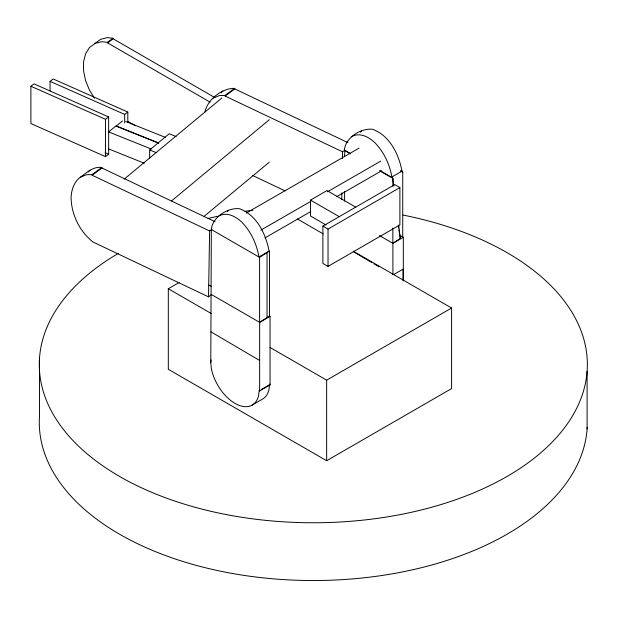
<?xml version="1.0" encoding="UTF-8"?>
<svg xmlns="http://www.w3.org/2000/svg" width="618" height="618" viewBox="0 0 618 618"><rect width="100%" height="100%" fill="white"/><g stroke="black" fill="none" stroke-linecap="round" stroke-linejoin="round"><path stroke-width="0.93" d="M269.471 316.022L269.471 251.062L259.599 257.389L259.599 322.341L269.471 316.022L270.058 316.354L270.058 384.921L259.645 390.931L259.321 390.035L258.324 396.717A34.453 19.892 60 0 1 234.322 402.99A34.453 19.892 60 0 1 211.271 368.119L210.784 362.727L211.325 229.517C212.353 217.049 228.003 207.308 239.622 208.76C256.756 215.118 265.694 233.65 268.984 250.584L269.023 251.117L258.88 256.972L258.842 256.439C256.586 243.832 251.016 231.781 242.125 222.48C236.061 216.555 226.497 211.24 218.324 216.308M215.11 221.723L102.001 168.042L101.808 167.463C93.272 166.219 86.62 172.708 80.24 177.296C73.843 182.125 71.425 190.074 71.078 197.783C71.441 214.763 79.668 231.371 92.924 241.978L208.513 296.841L209.618 230.977L211.889 229.317M341.769 199.529L341.885 192.847M342.457 158.486L342.565 151.804L344.813 150.166M210.784 362.727L211.093 359.877M204.937 111.974C207.478 99.591 222.04 88.019 234.639 88.374L234.832 88.953L347.942 142.634M227.308 211.704L228.467 210.452M402.071 171.649L402.032 171.109C398.741 154.183 389.803 135.651 372.669 129.293C361.051 127.841 345.4 137.582 344.373 150.05L350.622 153.658M360.356 132.237L361.507 130.977M88.266 171.974L90.089 170.112M221.097 92.885L222.92 91.024M158.687 143.198L116.176 126.142L122.387 120.989M149.656 158.347L149.656 149.981L169.193 133.751L176.099 136.524M124.164 179.15L221.893 97.968M171.565 200.904L269.293 119.722M204.141 216.315L269.293 162.194M30.9 86.25L34.044 83.886L108.66 116.957L108.66 154.268L105.516 156.64L30.9 123.569L30.9 86.25L105.516 119.32L108.66 116.957M50.058 90.916L50.058 81.352L53.202 78.988L127.81 112.051L127.81 122.58M124.674 123.028L124.674 114.415L127.81 112.051M95.025 43.384L101.8 41.684L107.447 42.31L113.017 38.239L113.164 38.81L214.848 97.598M107.447 42.31L107.594 42.881L113.164 38.81M80.24 177.296L86.528 174.701L91.958 174.655L101.808 167.463M91.958 174.655L92.159 175.226L102.001 168.042M213.195 98.123L219.483 95.52L224.913 95.473L234.639 88.374M224.913 95.473L225.106 96.053L234.832 88.953M208.513 296.841L211.549 294.631M344.581 156.215L344.836 150.313M398.641 225.045L400.294 238.386L392.855 243.307L392.855 228.027M326.08 225.014L310.506 216.022L310.506 200.093L326.999 190.568L355.698 207.13M353.257 251.24L451.596 308.019L451.596 388.583L326.652 460.719L168.312 369.301L168.312 288.737L179.143 282.488M380.364 170.823L391.928 177.505L391.889 176.964L402.032 171.109M322.882 226.095L394.748 184.604L399.892 187.571L399.892 224.906L328.027 266.397L322.882 263.43L322.882 226.095L328.027 229.062L399.892 187.571M379.537 235.62L392.901 243.33L403.315 237.32L403.315 280.896M211.325 294.469L259.645 322.364L270.058 316.354M393.728 274.539L403.09 269.139L403.09 280.456M261.623 389.301L269.633 384.682L268.737 390.707A34.453 19.892 60 0 1 262.14 399.321L251.735 405.331M270.058 347.478L326.652 380.155L451.596 308.019M246.258 213.048L359.066 148.135M260.811 230.135L310.784 201.383M327.44 191.796L380.75 161.128M264.96 237.899L310.769 211.541M336.586 196.686L381.569 170.807M351.372 136.833C359.545 131.765 369.108 137.08 375.172 143.013C384.064 152.306 389.634 164.365 391.889 176.964M113.017 38.239L107.37 37.613L100.603 39.32L89.494 47.516L85.585 53.781L83.561 61.761L83.561 70.915L85.585 80.618L89.494 90.205L94.523 98.216M400.974 171.364L402.727 172.028L402.727 236.98M125.732 121.476L165.585 137.474M158.687 142.982L116.022 125.856L108.714 131.935L151.371 149.054M149.656 149.981L156.563 152.746M108.714 148.953L144.264 163.214M50.058 81.352L124.674 114.415M105.145 152.716L108.66 154.268M225.106 96.053L342.565 151.804M252.824 175.589L284.975 190.854M92.159 175.226L209.618 230.977M208.807 285.114L211.41 286.35M400.402 170.684L402.727 172.028M344.581 150.483L350.414 153.843M379.537 170.668L392.855 178.355L393.805 185.979M399.398 235.064L403.315 237.32M310.506 200.093L339.197 216.655M297.42 219.004L323.26 233.921M211.325 229.517L259.599 257.389M168.312 288.737L211.279 313.542M107.594 42.881L210.105 102.148M127.856 121.422L135.342 125.748M211.032 331.905L259.645 360.487M353.403 251.696L371.526 262.372M373.998 263.832L378.942 266.744M392.214 176.563L392.855 178.355L392.855 185.995M269.734 384.025L270.058 384.921M398.309 226.126L398.61 228.019M398.919 229.904L400.294 238.386M587.1 371.271L587.1 429.046M392.901 243.33L392.901 274.755M344.581 191.557L344.581 201.105M328.027 229.062L328.027 266.397M326.652 380.155L326.652 460.719M267.038 252.468L267.038 317.42M259.645 322.364L259.645 390.931M105.516 119.32L105.516 156.64M39.537 357.822L39.537 415.597A274.029 158.208 0 0 0 303.284 580.426A274.029 158.208 0 0 0 587.216 427.185M403.152 215.079A274.029 158.208 0 0 1 556.107 437.915A274.029 158.208 0 0 1 151.789 492.353A274.029 158.208 0 0 1 118.223 253.45M208.111 218.463A274.029 158.208 0 0 1 217.428 216.339M245.052 211.325A274.029 158.208 0 0 1 252.747 210.251"/></g></svg>
